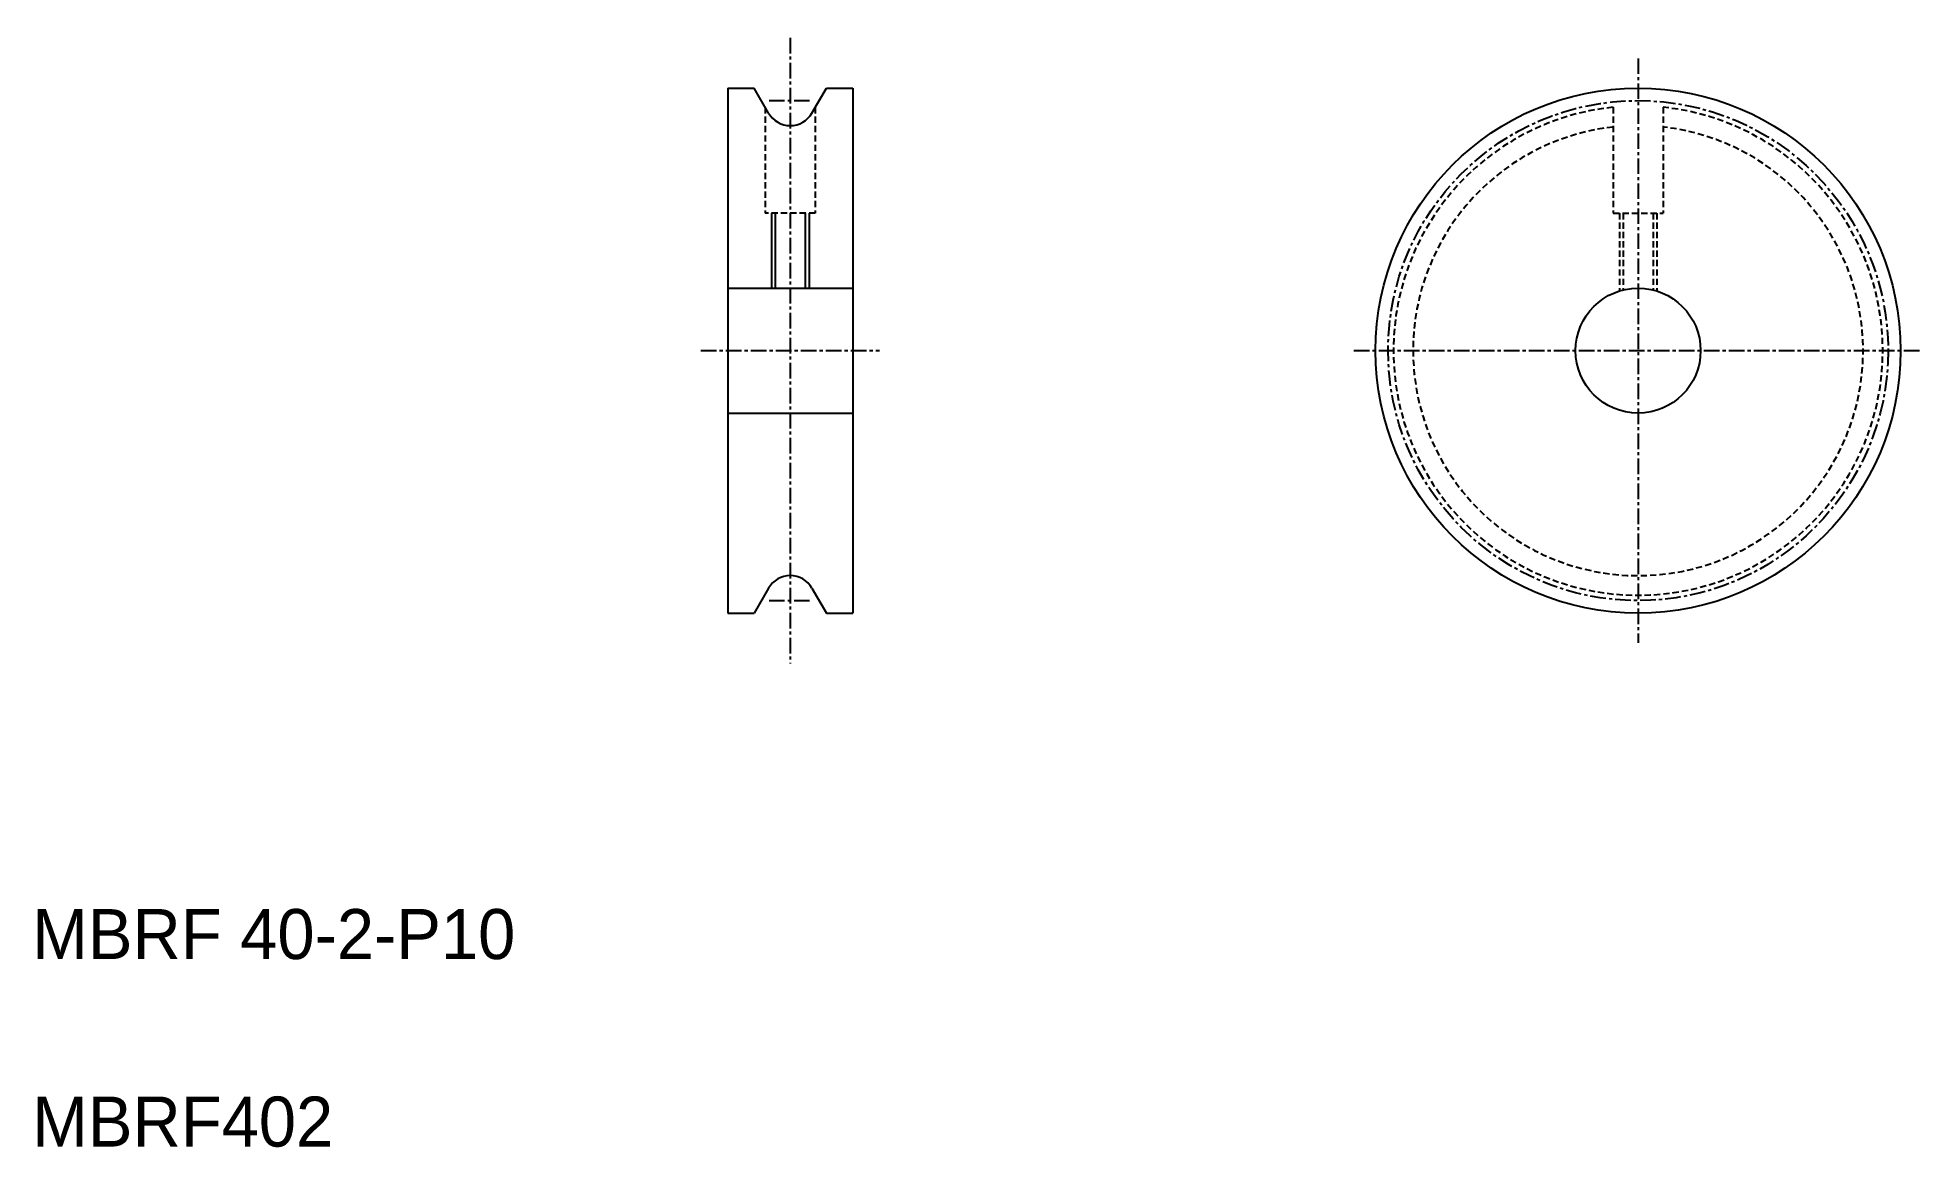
# Model space of a CAD drawing. Extents: x 593 to 744, y -38 to 51.
import ezdxf

# ---------------------------------------------------------------- set-up
doc = ezdxf.new("R2010")
doc.units = 0
doc.linetypes.add('CENTER', pattern=[2, 1.25, -0.25, 0.25, -0.25])
doc.linetypes.add('DASHED', pattern=[0.75, 0.5, -0.25])
doc.layers.get('0').update_dxf_attribs({"linetype": 'CONTINUOUS'})
doc.layers.add('CENTER', color=1, linetype='CENTER')

msp = doc.modelspace()

# ---------------------------------------------------------------- linework, layer by layer
at = {"color": 7, "linetype": 'CONTINUOUS'}
for p, q in [((648.66, 47.18), (648.66, 5.18)), ((648.66, 47.18), (650.77, 47.18)), ((651.93, 45.18), (650.77, 47.18)), ((655.39, 45.18), (656.55, 47.18)), ((656.55, 47.18), (658.66, 47.18)), ((658.66, 47.18), (658.66, 5.18)), ((658.66, 46.68), (658.66, 46.68)), ((658.66, 46.18), (658.66, 46.18)), ((652.46, 37.18), (652.46, 31.18)), ((654.86, 37.18), (654.86, 31.18)), ((648.66, 31.18), (658.66, 31.18)), ((648.66, 21.18), (658.66, 21.18)), ((651.93, 7.18), (650.77, 5.18)), ((655.39, 7.18), (656.55, 5.18)), ((655.39, 7.18), (656.55, 5.18)), ((648.66, 5.18), (650.77, 5.18)), ((656.55, 5.18), (658.66, 5.18))]:
    msp.add_line(p, q, dxfattribs=at)
at = {"color": 3, "linetype": 'DASHED'}
for p, q in [((651.66, 45.65), (651.66, 37.18)), ((655.66, 45.65), (655.66, 37.18)), ((719.48, 45.65), (719.48, 37.18)), ((723.48, 45.65), (723.48, 37.18)), ((655.66, 37.18), (651.66, 37.18)), ((719.48, 37.18), (723.48, 37.18)), ((719.98, 37.18), (719.98, 30.95)), ((720.28, 37.18), (720.28, 31.04)), ((720.28, 37.18), (720.28, 34.93)), ((722.68, 37.18), (722.68, 31.04)), ((722.98, 37.18), (722.98, 30.95))]:
    msp.add_line(p, q, dxfattribs=at)
at = {"color": 3, "linetype": 'CONTINUOUS'}
for p, q in [((652.16, 37.18), (652.16, 31.18)), ((655.16, 37.18), (655.16, 31.18))]:
    msp.add_line(p, q, dxfattribs=at)
at = {"color": 7, "linetype": 'CONTINUOUS'}
for radius in [21, 5]:
    msp.add_circle((721.48, 26.18), radius, dxfattribs=at)
at = {"color": 3, "linetype": 'DASHED'}
for radius, start, end in [(19.57, 95.8667, 84.1333), (18, 96.3794, 83.6206)]:
    msp.add_arc((721.48, 26.18), radius, start, end, dxfattribs=at)
at = {"color": 7, "linetype": 'CONTINUOUS'}
for centre, start, end in [((653.66, 46.18), 210, 330), ((653.66, 6.18), 30, 150)]:
    msp.add_arc(centre, 2, start, end, dxfattribs=at)
at = {"layer": 'CENTER', "color": 1, "linetype": 'CENTER'}
for p, q in [((653.66, 51.21), (653.66, 1.15)), ((721.48, 49.56), (721.48, 2.8)), ((651.96, 46.18), (655.35, 46.18)), ((646.51, 26.18), (660.81, 26.18)), ((698.74, 26.18), (744.21, 26.18)), ((651.96, 6.18), (655.35, 6.18))]:
    msp.add_line(p, q, dxfattribs=at)
msp.add_circle((721.48, 26.18), 20, dxfattribs=at)

# ---------------------------------------------------------------- texts
at = {"color": 7, "linetype": 'CONTINUOUS'}
for s, p in [('MBRF 40-2-P10', (593.02, -22.49)), ('MBRF402', (593.02, -37.49))]:
    msp.add_text(s, height=4, dxfattribs=at).set_placement(p)

doc.saveas('drawing.dxf')
